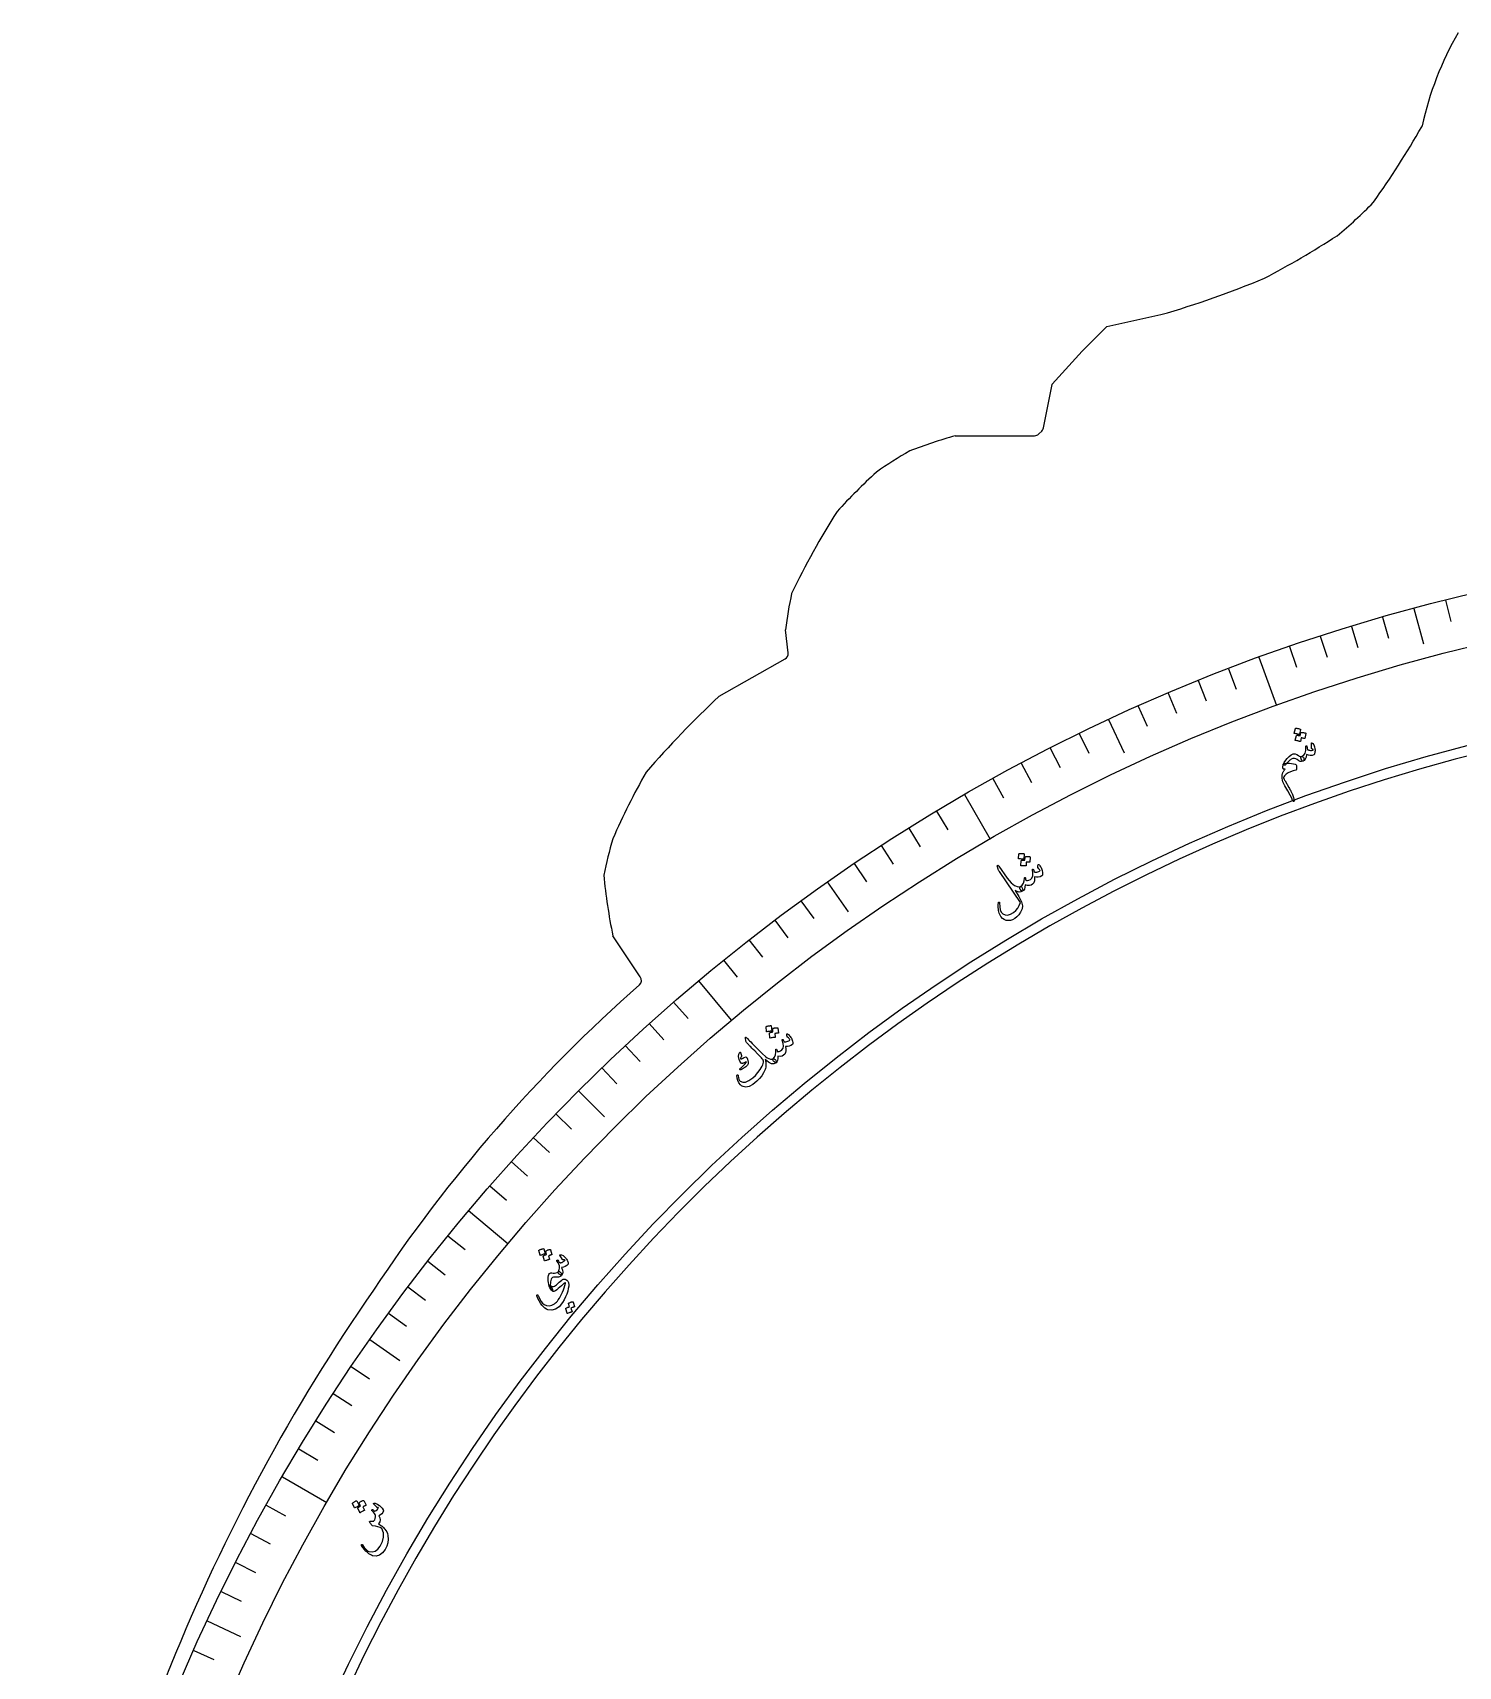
# Model space of a CAD drawing. Header units: millimetres. Extents: x -45 to 45, y -45 to 73.
# Drawn here: x -44.76 to -10.52, y 17.83 to 57.06 of the extents above; entities that cross this region are included whole.
import ezdxf

# ---------------------------------------------------------------- set-up
doc = ezdxf.new("R2010")
doc.units = ezdxf.units.MM
for name, color, linetype in [('CUT_INNER', 6, 'Continuous'), ('CUT_OUTER', 1, 'Continuous'), ('ENGRAVE', 7, 'Continuous'), ('ENGRAVE_FINE', 8, 'Continuous'), ('TEXT', 5, 'Continuous')]:
    doc.layers.add(name, color=color, linetype=linetype)

msp = doc.modelspace()

# ---------------------------------------------------------------- linework, layer by layer
at = {"layer": 'CUT_INNER'}
msp.add_arc((0.0002, -0.0001), 41, 92.34168, 48.51595, dxfattribs=at)
at = {"layer": 'CUT_OUTER'}
for points in [[(-11.3945, 54.8011), (-11.3889, 54.813), (-11.3844, 54.8254)], [(-12.5603, 52.9825), (-12.5519, 52.9925)], [(-18.9602, 50.002), (-18.9567, 50.003), (-17.6587, 50.2914)], [(-20.4801, 47.572), (-20.2709, 48.6159), (-20.2701, 48.6193)], [(-20.5903, 47.4259), (-20.5209, 47.4956)], [(-22.5994, 47.3816), (-22.5954, 47.3819), (-20.6966, 47.3819)], [(-26.6136, 42.1671), (-26.6752, 42.72), (-26.6754, 42.7235)], [(-28.277, 41.1222), (-28.2739, 41.1241), (-26.6889, 42.02)], [(-30.1647, 34.3829), (-30.8223, 35.3688), (-30.8243, 35.3723)]]:
    msp.add_lwpolyline(points, dxfattribs=at)
for centre, radius, start, end in [((-3.9315, 53.2221), 7.6234, 149.7493, 167.85941), ((-32.7276, 67.1785), 24.6638, 324.88797, 329.87767), ((-20.3683, 60.6338), 10.932, 309.40333, 315.58094), ((-24.9929, 69.9958), 21.2341, 297.53777, 302.99673), ((-23.6363, 71.1921), 21.7387, 285.96035, 292.90458), ((-4.8571, 35.3303), 20.3508, 133.86794, 139.23238), ((-20.6271, 47.6015), 0.15, 315.08856, 348.6719), ((-18.7001, 33.8438), 14.0882, 106.06802, 110.75048), ((-20.6966, 47.5319), 0.15, 270, 315.08856), ((-19.4362, 39.4548), 8.6783, 119.36328, 125.63248), ((-14.7225, 35.7919), 14.5011, 132.35372, 137.64083), ((-8.7953, 35.0299), 19.6955, 147.67169, 154.21656), ((-17.0846, 41.5753), 9.6593, 167.91963, 173.17331), ((-26.7627, 42.1505), 0.15, 299.47386, 6.35316), ((-11.0725, 22.8588), 25.0908, 133.28984, 139.05252), ((-15.8312, 31.2058), 16.3398, 150.29612, 156.57605), ((-22.1112, 35.0598), 9.1048, 163.13421, 168.80168), ((-17.7244, 38.0809), 13.377, 185.37429, 191.68198), ((-5.9613, 6.6445), 36.6833, 131.32304, 146.56046), ((-30.2895, 34.2996), 0.15, 315.00377, 33.70097), ((1.0122, 0.7165), 45.7824, 145.17883, 158.04393), ((-5.1282, 3.0435), 39.2175, 157.84273, 164.49435)]:
    msp.add_arc(centre, radius, start, end, dxfattribs=at)
at = {"layer": 'ENGRAVE'}
for points in [[(-11.5847, 43.2348), (-11.357, 42.3848)], [(-15.3088, 42.0606), (-14.8875, 40.9029)], [(-18.9164, 40.5663), (-18.5445, 39.7688)], [(-22.38, 38.7633), (-21.764, 37.6964)], [(-25.6733, 36.6652), (-25.1685, 35.9444)], [(-28.7712, 34.2881), (-27.9793, 33.3444)], [(-31.6501, 31.6501), (-31.0278, 31.0278)], [(-34.2881, 28.7712), (-33.3444, 27.9793)], [(-36.6652, 25.6733), (-35.9444, 25.1685)], [(-38.7633, 22.38), (-37.6964, 21.764)], [(-40.5663, 18.9164), (-39.7688, 18.5445)]]:
    msp.add_lwpolyline(points, dxfattribs=at)
for radius in [44.76, 43.528, 41.24]:
    msp.add_circle((0, 0), radius, dxfattribs=at)
at = {"layer": 'ENGRAVE_FINE'}
for points in [[(-10.8284, 43.4304), (-10.7007, 42.9181)], [(-13.0866, 42.8042), (-12.9322, 42.2993)], [(-12.3375, 43.0261), (-12.192, 42.5185)], [(-13.8316, 42.5693), (-13.6684, 42.0671)], [(-14.5724, 42.3214), (-14.4005, 41.8222)], [(-16.0405, 41.7871), (-15.8513, 41.2941)], [(-17.4891, 41.2018), (-17.2828, 40.7158)], [(-16.7674, 41.5007), (-16.5696, 41.0112)], [(-18.2055, 40.8903), (-17.9908, 40.4079)], [(-19.6215, 40.23), (-19.39, 39.7555)], [(-20.3206, 39.8815), (-20.0809, 39.411)], [(-21.0135, 39.5207), (-20.7657, 39.0545)], [(-21.7001, 39.148), (-21.4441, 38.6862)], [(-23.0531, 38.3668), (-22.7812, 37.9142)], [(-23.7192, 37.9586), (-23.4394, 37.5109)], [(-24.378, 37.5389), (-24.0905, 37.0961)], [(-25.0295, 37.1077), (-24.7342, 36.67)], [(-26.3093, 36.2116), (-25.9989, 35.7844)], [(-26.9372, 35.7469), (-26.6195, 35.3252)], [(-27.557, 35.2714), (-27.2319, 34.8553)], [(-28.1684, 34.7851), (-27.8361, 34.3747)], [(-29.3652, 33.7808), (-29.0188, 33.3823)], [(-29.9503, 33.2632), (-29.597, 32.8708)], [(-30.5262, 32.7354), (-30.1662, 32.3492)], [(-31.0929, 32.1976), (-30.7261, 31.8178)], [(-32.1976, 31.0929), (-31.8178, 30.7261)], [(-32.7354, 30.5262), (-32.3492, 30.1662)], [(-33.2632, 29.9503), (-32.8708, 29.597)], [(-33.7808, 29.3652), (-33.3823, 29.0188)], [(-34.7851, 28.1684), (-34.3747, 27.8361)], [(-35.2714, 27.557), (-34.8553, 27.2319)], [(-35.7469, 26.9372), (-35.3252, 26.6195)], [(-36.2116, 26.3093), (-35.7844, 25.9989)], [(-37.1077, 25.0295), (-36.67, 24.7342)], [(-37.5389, 24.378), (-37.0961, 24.0905)], [(-37.9586, 23.7192), (-37.5109, 23.4394)], [(-38.3668, 23.0531), (-37.9142, 22.7812)], [(-39.148, 21.7001), (-38.6862, 21.4441)], [(-39.5207, 21.0135), (-39.0545, 20.7657)], [(-39.8815, 20.3206), (-39.411, 20.0809)], [(-40.23, 19.6215), (-39.7555, 19.39)], [(-40.8903, 18.2055), (-40.4079, 17.9908)]]:
    msp.add_lwpolyline(points, dxfattribs=at)
at = {"layer": 'TEXT'}
for points in [[(-14.4313, 40.3496), (-14.4303, 40.3517), (-14.4285, 40.3534), (-14.4258, 40.3548), (-14.4222, 40.3557), (-14.4082, 40.3555), (-14.3944, 40.3548), (-14.3809, 40.3534), (-14.3676, 40.3514), (-14.3544, 40.3488), (-14.3412, 40.3454), (-14.3281, 40.3414), (-14.3149, 40.3366), (-14.3114, 40.3345), (-14.3091, 40.332), (-14.3081, 40.3293), (-14.3085, 40.3263), (-14.3351, 40.2107), (-14.3367, 40.2082), (-14.3394, 40.2071), (-14.3434, 40.2072), (-14.3485, 40.2087), (-14.3529, 40.2099), (-14.3598, 40.2117), (-14.3691, 40.2139), (-14.381, 40.2167), (-14.3954, 40.2199), (-14.4127, 40.2235), (-14.4328, 40.2275), (-14.4556, 40.2319), (-14.4588, 40.2328), (-14.4607, 40.2342), (-14.4614, 40.2361), (-14.4608, 40.2384)], [(-14.2989, 40.2515), (-14.2978, 40.2536), (-14.296, 40.2553), (-14.2933, 40.2567), (-14.2897, 40.2576), (-14.2758, 40.2574), (-14.262, 40.2566), (-14.2485, 40.2552), (-14.2353, 40.2531), (-14.2221, 40.2504), (-14.209, 40.2471), (-14.1959, 40.243), (-14.1828, 40.2382), (-14.1799, 40.2363), (-14.1781, 40.2339), (-14.1774, 40.2309), (-14.1776, 40.2274), (-14.2043, 40.1119), (-14.2055, 40.1101), (-14.2079, 40.1092), (-14.2116, 40.1093), (-14.2164, 40.1104), (-14.2196, 40.1112), (-14.2247, 40.1124), (-14.2315, 40.114), (-14.2402, 40.116), (-14.2506, 40.1183), (-14.2628, 40.1208), (-14.2768, 40.1236), (-14.2925, 40.1267), (-14.3114, 40.0417), (-14.3129, 40.0392), (-14.3157, 40.038), (-14.3196, 40.0382), (-14.3247, 40.0397), (-14.3291, 40.0409), (-14.336, 40.0427), (-14.3453, 40.0449), (-14.3571, 40.0477), (-14.3715, 40.0509), (-14.3887, 40.0545), (-14.4087, 40.0585), (-14.4315, 40.0629), (-14.4341, 40.0641), (-14.4357, 40.0656), (-14.4361, 40.0675), (-14.4355, 40.0699), (-14.4063, 40.181), (-14.4053, 40.1832), (-14.4035, 40.1849), (-14.4008, 40.1862), (-14.3972, 40.1871), (-14.3873, 40.187), (-14.3775, 40.1867), (-14.3676, 40.186), (-14.3577, 40.1852), (-14.3479, 40.1839), (-14.3382, 40.1822), (-14.3285, 40.18), (-14.319, 40.1773)], [(-14.4862, 39.7407), (-14.4619, 39.7441), (-14.4324, 39.7382), (-14.3977, 39.7233), (-14.3577, 39.6991), (-14.337, 39.6868), (-14.3189, 39.6785), (-14.3033, 39.6745), (-14.2902, 39.6745), (-14.2588, 39.6738), (-14.2383, 39.6589), (-14.2285, 39.6301), (-14.2296, 39.5873), (-14.2316, 39.5792), (-14.2357, 39.5725), (-14.2419, 39.5671), (-14.2501, 39.5631), (-14.2818, 39.5573), (-14.3154, 39.5619), (-14.3509, 39.577), (-14.3884, 39.6026), (-14.4211, 39.6229), (-14.4556, 39.631), (-14.4918, 39.6272), (-14.5298, 39.6113), (-14.5486, 39.6002), (-14.5665, 39.588), (-14.5836, 39.5747), (-14.5998, 39.5603), (-14.6151, 39.5448), (-14.6291, 39.5284), (-14.642, 39.511), (-14.6538, 39.4926), (-14.665, 39.4781), (-14.6766, 39.4693), (-14.6887, 39.4665), (-14.7011, 39.4694), (-14.7126, 39.4757), (-14.7202, 39.4822), (-14.7239, 39.489), (-14.7236, 39.4961), (-14.7197, 39.5058), (-14.7117, 39.5195), (-14.6998, 39.5371), (-14.6839, 39.5586), (-14.6286, 39.627), (-14.5771, 39.6801), (-14.5296, 39.718), (-14.4862, 39.7407)], [(-14.0471, 39.9999), (-14.0467, 40.0056), (-14.045, 40.009), (-14.042, 40.01), (-14.0376, 40.0088), (-14.0101, 39.9886), (-13.9881, 39.9571), (-13.9715, 39.9143), (-13.9604, 39.8601), (-13.9582, 39.8359), (-13.958, 39.8125), (-13.9596, 39.7901), (-13.963, 39.7685), (-13.9681, 39.7489), (-13.9737, 39.7337), (-13.9799, 39.7231), (-13.9866, 39.717), (-14.0285, 39.7034), (-14.0717, 39.7002), (-14.1161, 39.7073), (-14.1619, 39.7247), (-14.174, 39.6636), (-14.1921, 39.6164), (-14.2162, 39.5834), (-14.2464, 39.5644), (-14.2517, 39.5644), (-14.2577, 39.5677), (-14.2644, 39.5745), (-14.2718, 39.5847), (-14.2898, 39.6188), (-14.2982, 39.6454), (-14.2971, 39.6644), (-14.2865, 39.6759), (-14.2559, 39.6933), (-14.2305, 39.7131), (-14.2104, 39.7354), (-14.1954, 39.7603), (-14.1853, 39.7897), (-14.1794, 39.8257), (-14.1777, 39.8685), (-14.1803, 39.9179), (-14.1799, 39.9241), (-14.178, 39.9289), (-14.1744, 39.9323), (-14.1694, 39.9344), (-14.1637, 39.9347), (-14.1594, 39.9327), (-14.1565, 39.9282), (-14.155, 39.9213), (-14.1514, 39.8946), (-14.1474, 39.8734), (-14.1432, 39.8577), (-14.1386, 39.8476), (-14.1322, 39.8412), (-14.1218, 39.8357), (-14.1076, 39.831), (-14.0895, 39.8272), (-14.0686, 39.8253), (-14.0472, 39.8258), (-14.0253, 39.8287), (-14.0028, 39.8341), (-14.0027, 39.8341), (-14.0025, 39.8342), (-14.0021, 39.8343), (-14.0015, 39.8345), (-14.0011, 39.836), (-14.0018, 39.8383), (-14.0037, 39.8414), (-14.0067, 39.8453), (-14.0116, 39.8502), (-14.0189, 39.8563), (-14.0288, 39.8636), (-14.0413, 39.8722), (-14.0435, 39.8738), (-14.0451, 39.8761), (-14.0461, 39.8791), (-14.0464, 39.8829)], [(-14.7282, 39.396), (-14.7282, 39.4361), (-14.7267, 39.4668), (-14.7239, 39.4883), (-14.7196, 39.5004), (-14.7089, 39.5079), (-14.6885, 39.5134), (-14.6583, 39.5169), (-14.6186, 39.5182), (-14.572, 39.5169), (-14.5257, 39.5118), (-14.4797, 39.5031), (-14.434, 39.4908), (-14.4217, 39.4853), (-14.4129, 39.4768), (-14.4075, 39.4652), (-14.4055, 39.4507), (-14.4047, 39.4358), (-14.4042, 39.4225), (-14.4039, 39.4108), (-14.4039, 39.4009), (-14.4041, 39.3927), (-14.4042, 39.3864), (-14.4044, 39.382), (-14.4045, 39.3796), (-14.4061, 39.3681), (-14.4092, 39.3593), (-14.4139, 39.3533), (-14.4201, 39.3501), (-14.4859, 39.3325), (-14.5459, 39.3104), (-14.6, 39.284), (-14.6484, 39.2531), (-14.6735, 39.2335), (-14.6938, 39.2136), (-14.7092, 39.1934), (-14.7199, 39.1729), (-14.7192, 39.1698), (-14.7172, 39.1649), (-14.7141, 39.158), (-14.7096, 39.1493), (-14.704, 39.1386), (-14.6971, 39.1261), (-14.689, 39.1116), (-14.6796, 39.0952), (-14.5873, 38.9302), (-14.574, 38.9073), (-14.5618, 38.8858), (-14.5506, 38.8658), (-14.5403, 38.8473), (-14.5312, 38.8303), (-14.5232, 38.8149), (-14.5164, 38.8011), (-14.5109, 38.7888), (-14.4907, 38.7406), (-14.4756, 38.6955), (-14.4657, 38.6537), (-14.4609, 38.615), (-14.4618, 38.6073), (-14.4641, 38.6015), (-14.4677, 38.5974), (-14.4726, 38.5951), (-14.4802, 38.5952), (-14.4868, 38.6), (-14.4925, 38.6095), (-14.4971, 38.6239), (-14.5172, 38.6764), (-14.555, 38.7522), (-14.6105, 38.8515), (-14.6839, 38.974), (-14.7099, 39.023), (-14.7293, 39.0695), (-14.742, 39.1136), (-14.748, 39.1552), (-14.7489, 39.1747), (-14.7492, 39.1933), (-14.7487, 39.211), (-14.7475, 39.2279), (-14.7456, 39.2437), (-14.743, 39.2585), (-14.7397, 39.2723), (-14.7356, 39.2851), (-14.7301, 39.2974), (-14.7239, 39.3094), (-14.7171, 39.3212), (-14.7095, 39.3328), (-14.7013, 39.3441), (-14.6926, 39.3552), (-14.6834, 39.3662), (-14.6737, 39.377), (-14.6747, 39.3774), (-14.676, 39.3776), (-14.6776, 39.3777), (-14.6795, 39.3777), (-14.6817, 39.3776), (-14.6843, 39.3773), (-14.6871, 39.377), (-14.6902, 39.3765), (-14.6932, 39.3768), (-14.6962, 39.3769), (-14.6992, 39.377), (-14.7023, 39.3769), (-14.7054, 39.3768), (-14.7087, 39.3768), (-14.712, 39.3768), (-14.7155, 39.3769), (-14.7211, 39.3784), (-14.7251, 39.3821), (-14.7275, 39.388), (-14.7282, 39.396)], [(-21.0701, 37.3376), (-21.0695, 37.3399), (-21.0679, 37.3419), (-21.0655, 37.3436), (-21.0621, 37.3452), (-21.0483, 37.3474), (-21.0346, 37.349), (-21.021, 37.3499), (-21.0076, 37.3502), (-20.9941, 37.3498), (-20.9806, 37.3488), (-20.9669, 37.347), (-20.9532, 37.3445), (-20.9493, 37.3431), (-20.9466, 37.341), (-20.9452, 37.3385), (-20.945, 37.3355), (-20.9517, 37.217), (-20.9528, 37.2143), (-20.9554, 37.2127), (-20.9593, 37.2122), (-20.9646, 37.2128), (-20.9691, 37.2133), (-20.9762, 37.2138), (-20.9858, 37.2144), (-20.9979, 37.2151), (-21.0128, 37.2159), (-21.0304, 37.2165), (-21.0508, 37.217), (-21.0741, 37.2174), (-21.0774, 37.2178), (-21.0795, 37.2189), (-21.0805, 37.2206), (-21.0803, 37.223)], [(-20.9229, 37.2634), (-20.9222, 37.2657), (-20.9207, 37.2677), (-20.9182, 37.2694), (-20.9149, 37.2709), (-20.9011, 37.2731), (-20.8874, 37.2746), (-20.8739, 37.2755), (-20.8605, 37.2758), (-20.8471, 37.2754), (-20.8335, 37.2743), (-20.8199, 37.2724), (-20.8062, 37.2699), (-20.8031, 37.2686), (-20.8009, 37.2665), (-20.7996, 37.2637), (-20.7993, 37.2602), (-20.806, 37.1419), (-20.8069, 37.1399), (-20.8091, 37.1386), (-20.8127, 37.1381), (-20.8177, 37.1383), (-20.821, 37.1386), (-20.8262, 37.1389), (-20.8332, 37.1393), (-20.8421, 37.1398), (-20.8527, 37.1403), (-20.8652, 37.1407), (-20.8794, 37.1411), (-20.8955, 37.1415), (-20.8997, 37.0545), (-20.9008, 37.0518), (-20.9033, 37.0502), (-20.9072, 37.0497), (-20.9125, 37.0503), (-20.9171, 37.0507), (-20.9241, 37.0513), (-20.9337, 37.0519), (-20.9458, 37.0526), (-20.9606, 37.0534), (-20.9781, 37.054), (-20.9985, 37.0545), (-21.0217, 37.055), (-21.0245, 37.0557), (-21.0263, 37.057), (-21.027, 37.0588), (-21.0268, 37.0612), (-21.0169, 37.1757), (-21.0163, 37.178), (-21.0147, 37.18), (-21.0123, 37.1817), (-21.0089, 37.1832), (-20.9992, 37.1848), (-20.9894, 37.1861), (-20.9796, 37.1872), (-20.9697, 37.188), (-20.9598, 37.1885), (-20.9499, 37.1884), (-20.94, 37.1879), (-20.9302, 37.1869)], [(-21.3508, 36.7584), (-21.2594, 36.6478), (-21.1734, 36.5767), (-21.0928, 36.545), (-21.0174, 36.5528), (-21.0103, 36.5493), (-21.0024, 36.5386), (-20.9939, 36.5207), (-20.9846, 36.4957), (-20.9781, 36.4755), (-20.9754, 36.46), (-20.9765, 36.4491), (-20.9814, 36.4429), (-21.0234, 36.4263), (-21.0677, 36.4235), (-21.1143, 36.4345), (-21.1634, 36.4593), (-21.0698, 36.312), (-21.0106, 36.1889), (-20.9854, 36.0901), (-20.9943, 36.0156), (-21.0323, 35.9386), (-21.0741, 35.8748), (-21.1197, 35.824), (-21.1691, 35.7863), (-21.2239, 35.7577), (-21.2773, 35.7409), (-21.3291, 35.7357), (-21.3795, 35.7423), (-21.4262, 35.7605), (-21.467, 35.7904), (-21.5016, 35.8319), (-21.5303, 35.8852), (-21.5419, 35.9158), (-21.5516, 35.9476), (-21.5591, 35.9807), (-21.5647, 36.0149), (-21.5681, 36.0505), (-21.5693, 36.0873), (-21.5683, 36.1254), (-21.5651, 36.1649), (-21.564, 36.1696), (-21.562, 36.1737), (-21.5592, 36.177), (-21.5557, 36.1797), (-21.5523, 36.1812), (-21.5488, 36.1816), (-21.5452, 36.1808), (-21.5415, 36.179), (-21.5383, 36.176), (-21.5361, 36.1719), (-21.5349, 36.1665), (-21.5348, 36.16), (-21.5334, 36.07), (-21.52, 35.9968), (-21.4948, 35.9405), (-21.4578, 35.901), (-21.4028, 35.8743), (-21.342, 35.87), (-21.2756, 35.8879), (-21.2033, 35.9281), (-21.1462, 35.9755), (-21.0994, 36.032), (-21.0627, 36.0976), (-21.0361, 36.1725), (-21.5411, 36.914), (-21.5531, 36.9318), (-21.5625, 36.9473), (-21.5692, 36.9606), (-21.5732, 36.9716), (-21.5911, 37.0525), (-21.5861, 37.0632), (-21.5784, 37.0652), (-21.5679, 37.0586), (-21.5548, 37.0432)], [(-20.6124, 37.0826), (-20.6108, 37.0857), (-20.6076, 37.0868), (-20.6026, 37.0858), (-20.5959, 37.0827), (-20.5869, 37.0763), (-20.5769, 37.0655), (-20.5657, 37.0504), (-20.5536, 37.031), (-20.5406, 37.0084), (-20.5295, 36.9856), (-20.5203, 36.9625), (-20.5131, 36.9391), (-20.5032, 36.8911), (-20.501, 36.8539), (-20.5067, 36.8274), (-20.5203, 36.8115), (-20.5619, 36.7914), (-20.6051, 36.7811), (-20.6498, 36.7806), (-20.6962, 36.79), (-20.6938, 36.7355), (-20.7006, 36.6882), (-20.7166, 36.6479), (-20.7418, 36.6146), (-20.775, 36.5916), (-20.8154, 36.5804), (-20.863, 36.5809), (-20.918, 36.5931), (-20.9259, 36.5388), (-20.9392, 36.4956), (-20.9581, 36.4634), (-20.9825, 36.4422), (-20.9899, 36.4422), (-21.0005, 36.4486), (-21.0145, 36.4614), (-21.0319, 36.4807), (-21.046, 36.5013), (-21.0524, 36.5189), (-21.0509, 36.5335), (-21.0416, 36.5449), (-20.996, 36.587), (-20.9633, 36.6365), (-20.9435, 36.6936), (-20.9366, 36.7582), (-20.9363, 36.7617), (-20.9353, 36.7646), (-20.9339, 36.7669), (-20.9319, 36.7685), (-20.929, 36.7698), (-20.9261, 36.7703), (-20.9231, 36.7701), (-20.9201, 36.7691), (-20.9155, 36.7636), (-20.9121, 36.7517), (-20.9098, 36.7335), (-20.9086, 36.709), (-20.8876, 36.7016), (-20.8619, 36.7019), (-20.8313, 36.7101), (-20.7959, 36.7261), (-20.7589, 36.7586), (-20.7385, 36.8081), (-20.7344, 36.8745), (-20.7467, 36.9578), (-20.7474, 36.9621), (-20.7473, 36.9654), (-20.7462, 36.968), (-20.7444, 36.9697), (-20.741, 36.9712), (-20.7377, 36.972), (-20.7345, 36.9719), (-20.7314, 36.9709), (-20.7284, 36.9689), (-20.7259, 36.9665), (-20.724, 36.9638), (-20.7227, 36.9607), (-20.7071, 36.9061), (-20.687, 36.9017), (-20.665, 36.9003), (-20.6411, 36.9018), (-20.6152, 36.9063), (-20.5914, 36.913), (-20.5748, 36.9209), (-20.5654, 36.9298), (-20.5632, 36.9398), (-20.5669, 36.9511), (-20.5761, 36.965), (-20.5906, 36.9816), (-20.6106, 37.0007), (-20.6131, 37.008), (-20.6142, 37.024), (-20.614, 37.0489), (-20.6124, 37.0826)], [(-27.1418, 33.1869), (-27.1416, 33.1892), (-27.1404, 33.1915), (-27.1383, 33.1936), (-27.1352, 33.1957), (-27.122, 33.2002), (-27.1088, 33.2041), (-27.0955, 33.2074), (-27.0823, 33.21), (-27.069, 33.2119), (-27.0555, 33.2132), (-27.0417, 33.2138), (-27.0278, 33.2137), (-27.0237, 33.2129), (-27.0207, 33.2114), (-27.0189, 33.2091), (-27.0182, 33.2062), (-27.0045, 33.0883), (-27.0052, 33.0854), (-27.0074, 33.0834), (-27.0112, 33.0823), (-27.0165, 33.0819), (-27.0211, 33.0816), (-27.0281, 33.0809), (-27.0377, 33.0799), (-27.0498, 33.0785), (-27.0645, 33.0767), (-27.082, 33.0743), (-27.1022, 33.0713), (-27.1252, 33.0678), (-27.1285, 33.0676), (-27.1308, 33.0683), (-27.1321, 33.0698), (-27.1323, 33.0722)], [(-26.9841, 33.139), (-26.9838, 33.1413), (-26.9826, 33.1435), (-26.9805, 33.1457), (-26.9775, 33.1477), (-26.9643, 33.1522), (-26.9511, 33.1561), (-26.9379, 33.1592), (-26.9247, 33.1618), (-26.9114, 33.1637), (-26.8979, 33.1649), (-26.8842, 33.1654), (-26.8702, 33.1653), (-26.8669, 33.1645), (-26.8644, 33.1628), (-26.8627, 33.1603), (-26.8617, 33.1569), (-26.8481, 33.0391), (-26.8487, 33.037), (-26.8507, 33.0354), (-26.8541, 33.0343), (-26.8591, 33.0337), (-26.8623, 33.0333), (-26.8675, 33.0328), (-26.8745, 33.032), (-26.8833, 33.0309), (-26.8939, 33.0296), (-26.9063, 33.0279), (-26.9204, 33.0259), (-26.9362, 33.0235), (-26.9255, 32.937), (-26.9262, 32.9342), (-26.9284, 32.9322), (-26.9321, 32.931), (-26.9374, 32.9307), (-26.942, 32.9304), (-26.949, 32.9297), (-26.9586, 32.9287), (-26.9706, 32.9273), (-26.9853, 32.9255), (-27.0027, 32.9232), (-27.0229, 32.9202), (-27.0459, 32.9167), (-27.0487, 32.9169), (-27.0507, 32.9178), (-27.0517, 32.9195), (-27.0519, 32.9219), (-27.0617, 33.0365), (-27.0615, 33.0388), (-27.0603, 33.041), (-27.0582, 33.0432), (-27.0552, 33.0452), (-27.0458, 33.0485), (-27.0364, 33.0514), (-27.0269, 33.0542), (-27.0173, 33.0567), (-27.0076, 33.0588), (-26.9979, 33.0604), (-26.988, 33.0616), (-26.9782, 33.0623)], [(-26.6473, 33.0138), (-26.6463, 33.0172), (-26.6432, 33.0188), (-26.6381, 33.0187), (-26.631, 33.0168), (-26.621, 33.012), (-26.6093, 33.003), (-26.5958, 32.9901), (-26.5805, 32.973), (-26.5638, 32.9531), (-26.549, 32.9325), (-26.536, 32.9112), (-26.5248, 32.8894), (-26.5069, 32.8438), (-26.4984, 32.8075), (-26.4995, 32.7804), (-26.5101, 32.7625), (-26.5477, 32.7356), (-26.5885, 32.7181), (-26.6325, 32.7099), (-26.6798, 32.7112), (-26.6681, 32.658), (-26.6667, 32.6101), (-26.6756, 32.5677), (-26.6947, 32.5306), (-26.7235, 32.5023), (-26.7614, 32.4843), (-26.8084, 32.4767), (-26.8647, 32.4793), (-26.8632, 32.4245), (-26.8689, 32.3796), (-26.882, 32.3447), (-26.9025, 32.3197), (-26.9097, 32.3184), (-26.9213, 32.3228), (-26.9373, 32.3331), (-26.9576, 32.3491), (-26.9752, 32.367), (-26.9844, 32.3833), (-26.9855, 32.3978), (-26.9783, 32.4107), (-26.9405, 32.46), (-26.9167, 32.5144), (-26.907, 32.574), (-26.9112, 32.6388), (-26.9115, 32.6424), (-26.9111, 32.6454), (-26.91, 32.6478), (-26.9083, 32.6498), (-26.9057, 32.6515), (-26.9029, 32.6525), (-26.9, 32.6528), (-26.8968, 32.6524), (-26.8914, 32.6477), (-26.886, 32.6366), (-26.8806, 32.6191), (-26.8752, 32.5952), (-26.8533, 32.5914), (-26.828, 32.5962), (-26.7993, 32.6095), (-26.7671, 32.6313), (-26.7363, 32.6696), (-26.7245, 32.7218), (-26.7319, 32.7879), (-26.7583, 32.8679), (-26.7597, 32.872), (-26.7601, 32.8754), (-26.7595, 32.8781), (-26.758, 32.8801), (-26.7549, 32.8822), (-26.7518, 32.8834), (-26.7486, 32.8839), (-26.7454, 32.8835), (-26.7421, 32.882), (-26.7392, 32.88), (-26.7369, 32.8777), (-26.7351, 32.8749), (-26.7104, 32.8237), (-26.6899, 32.8229), (-26.6679, 32.8252), (-26.6446, 32.8308), (-26.6199, 32.8396), (-26.5976, 32.8504), (-26.5826, 32.8609), (-26.5748, 32.8713), (-26.5743, 32.8816), (-26.5799, 32.8921), (-26.5913, 32.9042), (-26.6085, 32.918), (-26.6315, 32.9335), (-26.6351, 32.9402), (-26.639, 32.9558), (-26.643, 32.9804), (-26.6473, 33.0138)], [(-27.6349, 32.9236), (-27.6354, 32.9345), (-27.6329, 32.9395), (-27.6275, 32.9386), (-27.6191, 32.9318), (-27.6121, 32.9249), (-27.6008, 32.9134), (-27.5851, 32.8973), (-27.565, 32.8766), (-27.5404, 32.8514), (-27.5114, 32.8218), (-27.4778, 32.7876), (-27.4397, 32.7489), (-27.3198, 32.6287), (-27.2261, 32.5377), (-27.1586, 32.4761), (-27.1172, 32.4439), (-27.0752, 32.4221), (-27.0379, 32.4094), (-27.0052, 32.4059), (-26.9772, 32.4115), (-26.9648, 32.415), (-26.9527, 32.4148), (-26.9409, 32.4109), (-26.9295, 32.4033), (-26.9191, 32.3933), (-26.9106, 32.3822), (-26.904, 32.37), (-26.8992, 32.3566), (-26.8964, 32.344), (-26.8959, 32.3337), (-26.8976, 32.3259), (-26.9015, 32.3205), (-26.9549, 32.2947), (-27.0168, 32.2993), (-27.0871, 32.3343), (-27.1659, 32.3997), (-27.1585, 32.3721), (-27.153, 32.3423), (-27.1494, 32.3102), (-27.1477, 32.2758), (-27.1485, 32.2437), (-27.152, 32.2137), (-27.158, 32.1858), (-27.1667, 32.16), (-27.2035, 32.083), (-27.2491, 32.0107), (-27.3033, 31.9429), (-27.3661, 31.8795), (-27.4608, 31.8032), (-27.5476, 31.7559), (-27.6266, 31.7378), (-27.6981, 31.7489), (-27.7161, 31.7573), (-27.7322, 31.7671), (-27.7464, 31.7781), (-27.7586, 31.7903), (-27.7946, 31.8417), (-27.8207, 31.896), (-27.8369, 31.9532), (-27.8431, 32.0135), (-27.8427, 32.0184), (-27.8415, 32.0227), (-27.8394, 32.0266), (-27.8363, 32.0299), (-27.8332, 32.0318), (-27.8298, 32.0324), (-27.8262, 32.0318), (-27.8223, 32.0298), (-27.8195, 32.0267), (-27.8172, 32.0225), (-27.8155, 32.0171), (-27.8143, 32.0106), (-27.8057, 31.9636), (-27.7948, 31.9264), (-27.7817, 31.899), (-27.7665, 31.8813), (-27.7063, 31.8547), (-27.6357, 31.859), (-27.5545, 31.894), (-27.4626, 31.9597), (-27.3993, 32.019), (-27.3405, 32.0862), (-27.2861, 32.1613), (-27.2362, 32.2442), (-27.2224, 32.2751), (-27.2135, 32.306), (-27.2093, 32.337), (-27.2098, 32.368), (-27.212, 32.3779), (-27.2173, 32.3897), (-27.2256, 32.4034), (-27.2371, 32.419), (-27.2581, 32.4439), (-27.295, 32.4838), (-27.348, 32.5386), (-27.4169, 32.6082), (-27.4532, 32.6446), (-27.4845, 32.6759), (-27.5108, 32.7023), (-27.5322, 32.7237), (-27.5488, 32.7402), (-27.5607, 32.752), (-27.5678, 32.7591), (-27.5701, 32.7614), (-27.5941, 32.7862), (-27.6117, 32.8082), (-27.6227, 32.8275), (-27.6274, 32.844)], [(-27.7755, 32.5772), (-27.7733, 32.5785), (-27.7711, 32.5792), (-27.7686, 32.5791), (-27.766, 32.5784), (-27.7642, 32.5771), (-27.7627, 32.5755), (-27.7613, 32.5736), (-27.76, 32.5713), (-27.736, 32.5001), (-27.734, 32.4925), (-27.7332, 32.4861), (-27.7336, 32.4808), (-27.7351, 32.4766), (-27.7448, 32.4622), (-27.7516, 32.4483), (-27.7555, 32.4349), (-27.7566, 32.4219), (-27.7548, 32.4171), (-27.7496, 32.4149), (-27.7409, 32.4152), (-27.7287, 32.418), (-27.7214, 32.4209), (-27.7141, 32.4241), (-27.7066, 32.4276), (-27.699, 32.4313), (-27.6913, 32.4354), (-27.6834, 32.4399), (-27.6753, 32.4447), (-27.667, 32.45), (-27.6324, 32.4612), (-27.6057, 32.4465), (-27.5869, 32.4058), (-27.5759, 32.3391), (-27.5757, 32.3167), (-27.5777, 32.2974), (-27.5819, 32.2811), (-27.5883, 32.268), (-27.5974, 32.2562), (-27.6121, 32.242), (-27.6321, 32.2256), (-27.6576, 32.2069), (-27.6708, 32.1975), (-27.6838, 32.1891), (-27.6964, 32.1817), (-27.7087, 32.1751), (-27.7205, 32.1692), (-27.7318, 32.1639), (-27.7424, 32.1591), (-27.7523, 32.1548), (-27.7594, 32.1534), (-27.7655, 32.1534), (-27.7705, 32.1551), (-27.7745, 32.1583), (-27.7773, 32.1627), (-27.7778, 32.1672), (-27.7761, 32.1716), (-27.7722, 32.1759), (-27.7591, 32.1889), (-27.7439, 32.2033), (-27.7268, 32.2193), (-27.7077, 32.2367), (-27.672, 32.2692), (-27.6452, 32.2959), (-27.6274, 32.3169), (-27.6186, 32.3321), (-27.618, 32.3347), (-27.6185, 32.337), (-27.62, 32.339), (-27.6226, 32.3408), (-27.6247, 32.3415), (-27.6275, 32.3414), (-27.6309, 32.3405), (-27.6349, 32.3389), (-27.6701, 32.321), (-27.6853, 32.314), (-27.6996, 32.3096), (-27.713, 32.3076), (-27.7254, 32.3082), (-27.7378, 32.3108), (-27.748, 32.3157), (-27.7561, 32.3229), (-27.7619, 32.3324), (-27.792, 32.4046), (-27.8042, 32.4695), (-27.7987, 32.527), (-27.7755, 32.5772)], [(-32.6014, 27.8119), (-32.6016, 27.8142), (-32.6008, 27.8167), (-32.5991, 27.8192), (-32.5965, 27.8217), (-32.5843, 27.8286), (-32.572, 27.8348), (-32.5596, 27.8403), (-32.547, 27.8452), (-32.5343, 27.8495), (-32.5212, 27.8531), (-32.5078, 27.8562), (-32.494, 27.8586), (-32.4898, 27.8585), (-32.4867, 27.8575), (-32.4845, 27.8556), (-32.4833, 27.8529), (-32.4488, 27.7393), (-32.4489, 27.7364), (-32.4508, 27.734), (-32.4543, 27.7322), (-32.4594, 27.7309), (-32.4639, 27.7298), (-32.4707, 27.7279), (-32.4799, 27.7252), (-32.4916, 27.7217), (-32.5057, 27.7173), (-32.5225, 27.7118), (-32.5419, 27.7053), (-32.5639, 27.6977), (-32.5671, 27.6969), (-32.5695, 27.6972), (-32.571, 27.6985), (-32.5716, 27.7008)], [(-32.4377, 27.7928), (-32.4379, 27.7951), (-32.4371, 27.7975), (-32.4354, 27.8), (-32.4328, 27.8026), (-32.4206, 27.8093), (-32.4083, 27.8155), (-32.3959, 27.821), (-32.3833, 27.8258), (-32.3706, 27.83), (-32.3575, 27.8336), (-32.3441, 27.8366), (-32.3304, 27.8389), (-32.327, 27.8387), (-32.3242, 27.8376), (-32.3221, 27.8354), (-32.3205, 27.8322), (-32.2862, 27.7188), (-32.2863, 27.7166), (-32.288, 27.7146), (-32.2912, 27.7129), (-32.2959, 27.7114), (-32.2991, 27.7105), (-32.3041, 27.709), (-32.3108, 27.707), (-32.3193, 27.7044), (-32.3295, 27.7012), (-32.3414, 27.6974), (-32.3549, 27.6929), (-32.37, 27.6877), (-32.3441, 27.6046), (-32.3442, 27.6016), (-32.346, 27.5992), (-32.3495, 27.5974), (-32.3547, 27.5962), (-32.3591, 27.5951), (-32.3659, 27.5932), (-32.3751, 27.5905), (-32.3867, 27.587), (-32.4009, 27.5826), (-32.4176, 27.5772), (-32.4369, 27.5707), (-32.4589, 27.5631), (-32.4617, 27.5628), (-32.4638, 27.5634), (-32.4651, 27.5649), (-32.4657, 27.5672), (-32.4958, 27.6782), (-32.496, 27.6805), (-32.4952, 27.6829), (-32.4935, 27.6854), (-32.4909, 27.688), (-32.4823, 27.6928), (-32.4736, 27.6974), (-32.4647, 27.7018), (-32.4557, 27.7059), (-32.4466, 27.7097), (-32.4373, 27.7131), (-32.4278, 27.716), (-32.4182, 27.7184)], [(-32.0941, 27.6999), (-32.0966, 27.705), (-32.0968, 27.7088), (-32.0947, 27.7112), (-32.0903, 27.7123), (-32.0564, 27.7085), (-32.0216, 27.6921), (-31.9859, 27.6632), (-31.9493, 27.6218), (-31.9354, 27.6018), (-31.9235, 27.5817), (-31.9137, 27.5615), (-31.906, 27.541), (-31.9007, 27.5215), (-31.898, 27.5055), (-31.898, 27.4933), (-31.9008, 27.4846), (-31.9304, 27.452), (-31.9663, 27.4277), (-32.0083, 27.4117), (-32.0566, 27.4041), (-32.0367, 27.345), (-32.029, 27.2951), (-32.0334, 27.2545), (-32.0502, 27.223), (-32.0547, 27.2203), (-32.0616, 27.2202), (-32.0708, 27.2227), (-32.0823, 27.2279), (-32.1149, 27.2486), (-32.1354, 27.2674), (-32.144, 27.2844), (-32.1405, 27.2996), (-32.1226, 27.33), (-32.1104, 27.3598), (-32.1041, 27.3892), (-32.1035, 27.4182), (-32.1093, 27.4487), (-32.1221, 27.483), (-32.142, 27.5209), (-32.1689, 27.5624), (-32.1716, 27.568), (-32.1722, 27.5731), (-32.1709, 27.5779), (-32.1675, 27.5822), (-32.1628, 27.5853), (-32.158, 27.5857), (-32.1533, 27.5833), (-32.1486, 27.578), (-32.1321, 27.5566), (-32.1181, 27.5402), (-32.1066, 27.5287), (-32.0976, 27.5222), (-32.0889, 27.5199), (-32.0772, 27.5202), (-32.0625, 27.5233), (-32.0449, 27.529), (-32.0259, 27.5377), (-32.0075, 27.5488), (-31.9899, 27.5623), (-31.9731, 27.5781), (-31.9731, 27.5782), (-31.9729, 27.5784), (-31.9726, 27.5787), (-31.9723, 27.5791), (-31.9726, 27.5806), (-31.9744, 27.5822), (-31.9775, 27.584), (-31.9821, 27.5859), (-31.9888, 27.5877), (-31.9982, 27.5893), (-32.0104, 27.5908), (-32.0255, 27.592), (-32.0282, 27.5923), (-32.0307, 27.5935), (-32.0331, 27.5956), (-32.0353, 27.5987)], [(-32.2018, 26.8485), (-32.2224, 26.8364), (-32.2416, 26.8307), (-32.2592, 26.8313), (-32.2754, 26.8384), (-32.2889, 26.8515), (-32.3017, 26.8726), (-32.3137, 26.9019), (-32.325, 26.9393), (-32.3291, 26.9557), (-32.3316, 26.9678), (-32.3324, 26.9755), (-32.3314, 26.9788), (-32.3297, 26.9784), (-32.327, 26.9759), (-32.3234, 26.9714), (-32.319, 26.965), (-32.3073, 26.9521), (-32.292, 26.9454), (-32.2731, 26.9449), (-32.2505, 26.9504), (-32.2275, 26.9601), (-32.2046, 26.973), (-32.1818, 26.9891), (-32.159, 27.0085), (-32.1147, 27.0492), (-32.0789, 27.0806), (-32.0515, 27.1027), (-32.0326, 27.1155), (-32.0178, 27.122), (-32.0027, 27.1253), (-31.9874, 27.1253), (-31.9718, 27.1221), (-31.9638, 27.1193), (-31.9562, 27.116), (-31.949, 27.1123), (-31.9422, 27.1082), (-31.9357, 27.1035), (-31.9294, 27.0983), (-31.9233, 27.0926), (-31.9175, 27.0864), (-31.9075, 27.0743), (-31.8991, 27.0613), (-31.8922, 27.0476), (-31.8868, 27.033), (-31.883, 27.0003), (-31.8854, 26.9568), (-31.8941, 26.9026), (-31.909, 26.8375), (-31.9303, 26.7674), (-31.9583, 26.6982), (-31.993, 26.6298), (-32.0343, 26.5622), (-32.1142, 26.4628), (-32.1992, 26.401), (-32.2894, 26.3768), (-32.3851, 26.3903), (-32.4199, 26.4065), (-32.4558, 26.4307), (-32.4926, 26.4631), (-32.5304, 26.5037), (-32.5663, 26.5508), (-32.5983, 26.6038), (-32.6264, 26.6624), (-32.6506, 26.7269), (-32.6511, 26.7317), (-32.6508, 26.736), (-32.6496, 26.7398), (-32.6475, 26.7431), (-32.6444, 26.7461), (-32.641, 26.748), (-32.6372, 26.7487), (-32.6331, 26.7483), (-32.629, 26.7456), (-32.6242, 26.7389), (-32.6188, 26.728), (-32.6127, 26.7129), (-32.5821, 26.6452), (-32.5483, 26.5895), (-32.5112, 26.5459), (-32.4709, 26.5142), (-32.4145, 26.4909), (-32.3547, 26.4869), (-32.2915, 26.502), (-32.2248, 26.5362), (-32.2014, 26.5542), (-32.1791, 26.5751), (-32.1577, 26.5989), (-32.1373, 26.6256), (-32.108, 26.6704), (-32.0809, 26.7169), (-32.0561, 26.765), (-32.0336, 26.8149), (-32.0131, 26.8665), (-31.9945, 26.9201), (-31.9778, 26.9754), (-31.963, 27.0327), (-31.9626, 27.0332), (-31.9624, 27.0339), (-31.9623, 27.0347), (-31.9623, 27.0355), (-31.9635, 27.0367), (-31.966, 27.0373), (-31.9696, 27.0376), (-31.9746, 27.0374), (-31.9842, 27.0325), (-32.002, 27.0187), (-32.0279, 26.996), (-32.0619, 26.9644), (-32.0995, 26.9297), (-32.1354, 26.8988), (-32.1695, 26.8718), (-32.2018, 26.8485)], [(-32.1396, 27.3006), (-32.1244, 27.3096), (-32.1104, 27.3116), (-32.0976, 27.3066), (-32.086, 27.2946), (-32.0663, 27.2664), (-32.0537, 27.2453), (-32.048, 27.2311), (-32.0493, 27.224), (-32.062, 27.2116), (-32.0762, 27.2004), (-32.0919, 27.1906), (-32.1091, 27.182), (-32.1277, 27.1755), (-32.1497, 27.1717), (-32.1749, 27.1707), (-32.2033, 27.1724), (-32.231, 27.1738), (-32.2539, 27.1717), (-32.2719, 27.1662), (-32.285, 27.1572), (-32.2945, 27.1432), (-32.3034, 27.1225), (-32.3117, 27.0951), (-32.3194, 27.061), (-32.3245, 27.0272), (-32.3262, 27), (-32.3243, 26.9792), (-32.319, 26.965), (-32.2989, 26.9329), (-32.2841, 26.9035), (-32.2745, 26.8768), (-32.2702, 26.8528), (-32.2704, 26.8455), (-32.2717, 26.8413), (-32.2741, 26.8401), (-32.2776, 26.8419), (-32.2986, 26.8603), (-32.3178, 26.8856), (-32.3353, 26.918), (-32.3509, 26.9575), (-32.3637, 27.0006), (-32.3724, 27.0442), (-32.3772, 27.0881), (-32.378, 27.1324), (-32.3755, 27.174), (-32.3694, 27.2092), (-32.3596, 27.238), (-32.3462, 27.2602), (-32.3337, 27.27), (-32.3146, 27.2753), (-32.2889, 27.2761), (-32.2567, 27.2725), (-32.2234, 27.2697), (-32.1928, 27.2735), (-32.1649, 27.2838), (-32.1396, 27.3006)], [(-31.8937, 26.5378), (-31.8939, 26.5401), (-31.8932, 26.5425), (-31.8916, 26.5449), (-31.8891, 26.5475), (-31.8772, 26.5541), (-31.8653, 26.5601), (-31.8532, 26.5655), (-31.8409, 26.5703), (-31.8285, 26.5745), (-31.8157, 26.578), (-31.8025, 26.5809), (-31.789, 26.5832), (-31.7856, 26.583), (-31.7828, 26.5819), (-31.7807, 26.5797), (-31.7791, 26.5766), (-31.7419, 26.4651), (-31.742, 26.4629), (-31.7436, 26.461), (-31.7467, 26.4593), (-31.7513, 26.4579), (-31.755, 26.4573), (-31.7605, 26.4559), (-31.7678, 26.4537), (-31.777, 26.4507), (-31.788, 26.447), (-31.8012, 26.4425), (-31.8164, 26.4371), (-31.8337, 26.4309), (-31.8051, 26.3437), (-31.8047, 26.3405), (-31.8061, 26.3379), (-31.8093, 26.336), (-31.8143, 26.3347), (-31.8186, 26.3336), (-31.8253, 26.3317), (-31.8343, 26.329), (-31.8457, 26.3256), (-31.8595, 26.3213), (-31.8759, 26.3159), (-31.8948, 26.3096), (-31.9163, 26.3021), (-31.9191, 26.3018), (-31.9212, 26.3024), (-31.9225, 26.3039), (-31.9232, 26.3062), (-31.9571, 26.416), (-31.9573, 26.4183), (-31.9567, 26.4207), (-31.9551, 26.4231), (-31.9525, 26.4257), (-31.9429, 26.4317), (-31.933, 26.4371), (-31.9229, 26.4419), (-31.9125, 26.4461), (-31.902, 26.4498), (-31.8913, 26.4529), (-31.8806, 26.4555), (-31.8697, 26.4575)], [(-37.08, 21.7371), (-37.0806, 21.7394), (-37.0802, 21.7419), (-37.079, 21.7446), (-37.0768, 21.7477), (-37.066, 21.7566), (-37.0549, 21.7648), (-37.0437, 21.7725), (-37.0322, 21.7796), (-37.0203, 21.786), (-37.0081, 21.7919), (-36.9954, 21.7973), (-36.9822, 21.8021), (-36.9781, 21.8028), (-36.9748, 21.8024), (-36.9723, 21.8009), (-36.9707, 21.7984), (-36.9169, 21.6925), (-36.9166, 21.6895), (-36.9179, 21.6869), (-36.9211, 21.6845), (-36.926, 21.6823), (-36.9301, 21.6804), (-36.9365, 21.6773), (-36.9452, 21.673), (-36.956, 21.6675), (-36.9692, 21.6606), (-36.9848, 21.6523), (-37.0027, 21.6424), (-37.0231, 21.6311), (-37.0262, 21.6297), (-37.0285, 21.6296), (-37.0302, 21.6306), (-37.0313, 21.6327)], [(-36.9153, 21.7472), (-36.9159, 21.7494), (-36.9155, 21.752), (-36.9143, 21.7547), (-36.9122, 21.7577), (-36.9013, 21.7665), (-36.8902, 21.7748), (-36.879, 21.7824), (-36.8675, 21.7894), (-36.8557, 21.7958), (-36.8434, 21.8016), (-36.8307, 21.807), (-36.8176, 21.8117), (-36.8142, 21.8121), (-36.8112, 21.8114), (-36.8087, 21.8097), (-36.8067, 21.8068), (-36.7531, 21.7009), (-36.7528, 21.6988), (-36.7542, 21.6966), (-36.757, 21.6943), (-36.7614, 21.692), (-36.7644, 21.6905), (-36.769, 21.6882), (-36.7753, 21.685), (-36.7832, 21.6809), (-36.7927, 21.676), (-36.8038, 21.6701), (-36.8163, 21.6632), (-36.8303, 21.6555), (-36.7903, 21.578), (-36.7899, 21.5751), (-36.7913, 21.5725), (-36.7944, 21.5701), (-36.7993, 21.5679), (-36.8034, 21.566), (-36.8098, 21.5629), (-36.8184, 21.5587), (-36.8293, 21.5532), (-36.8424, 21.5463), (-36.858, 21.538), (-36.8759, 21.5282), (-36.8962, 21.5169), (-36.899, 21.5161), (-36.9011, 21.5163), (-36.9027, 21.5175), (-36.9037, 21.5197), (-36.9526, 21.6238), (-36.9532, 21.6261), (-36.9529, 21.6286), (-36.9516, 21.6314), (-36.9495, 21.6343), (-36.9419, 21.6406), (-36.9341, 21.6467), (-36.9261, 21.6526), (-36.9179, 21.6583), (-36.9096, 21.6637), (-36.901, 21.6686), (-36.8922, 21.6732), (-36.8831, 21.6773)], [(-36.5657, 21.7178), (-36.5694, 21.7228), (-36.5714, 21.7274), (-36.5717, 21.7318), (-36.5702, 21.7359), (-36.5668, 21.7404), (-36.5627, 21.7434), (-36.5579, 21.7451), (-36.5524, 21.7453), (-36.5344, 21.7434), (-36.5141, 21.7376), (-36.4915, 21.7279), (-36.4667, 21.7143), (-36.4284, 21.6882), (-36.3951, 21.6583), (-36.3667, 21.6246), (-36.3432, 21.5872), (-36.3386, 21.5765), (-36.3362, 21.5662), (-36.3359, 21.5565), (-36.3378, 21.5473), (-36.3524, 21.5186), (-36.3749, 21.4918), (-36.4053, 21.4667), (-36.4436, 21.4433), (-36.4211, 21.3915), (-36.4148, 21.3422), (-36.4247, 21.2954), (-36.4509, 21.2511), (-36.4278, 21.2357), (-36.4059, 21.2202), (-36.3854, 21.2045), (-36.3661, 21.1888), (-36.348, 21.1729), (-36.3309, 21.1567), (-36.3148, 21.1403), (-36.2997, 21.1237), (-36.2743, 21.0905), (-36.2541, 21.0541), (-36.2393, 21.0144), (-36.2298, 20.9714), (-36.2235, 20.8803), (-36.2324, 20.7931), (-36.2563, 20.7095), (-36.2954, 20.6296), (-36.3566, 20.5494), (-36.4268, 20.4982), (-36.506, 20.476), (-36.5943, 20.4828), (-36.622, 20.4925), (-36.6523, 20.5085), (-36.6851, 20.5308), (-36.7203, 20.5594), (-36.7571, 20.5941), (-36.793, 20.6343), (-36.8282, 20.6799), (-36.8625, 20.731), (-36.8644, 20.7346), (-36.8652, 20.7382), (-36.865, 20.7417), (-36.8636, 20.7452), (-36.8615, 20.7482), (-36.859, 20.7505), (-36.8563, 20.7521), (-36.8532, 20.7529), (-36.8495, 20.7525), (-36.8462, 20.7512), (-36.8432, 20.749), (-36.8406, 20.7458), (-36.7941, 20.6793), (-36.7527, 20.6301), (-36.7166, 20.5982), (-36.6857, 20.5835), (-36.6039, 20.5754), (-36.5308, 20.5938), (-36.4663, 20.6386), (-36.4102, 20.7099), (-36.3551, 20.8227), (-36.3301, 20.9307), (-36.3351, 21.0341), (-36.3704, 21.133), (-36.4162, 21.1593), (-36.4688, 21.1799), (-36.5281, 21.1947), (-36.5942, 21.2036), (-36.6012, 21.204), (-36.6069, 21.2053), (-36.6113, 21.2076), (-36.6144, 21.2108), (-36.6235, 21.2243), (-36.6321, 21.237), (-36.64, 21.249), (-36.6473, 21.2603), (-36.6538, 21.2708), (-36.6594, 21.2803), (-36.6642, 21.289), (-36.668, 21.2967), (-36.6693, 21.3006), (-36.6689, 21.3037), (-36.6668, 21.3061), (-36.6632, 21.3077), (-36.6608, 21.3082), (-36.6572, 21.3088), (-36.6524, 21.3094), (-36.6465, 21.3102), (-36.6394, 21.3108), (-36.6314, 21.3113), (-36.6223, 21.3115), (-36.6122, 21.3116), (-36.5924, 21.3121), (-36.5775, 21.3135), (-36.5674, 21.3158), (-36.5621, 21.319), (-36.5424, 21.3471), (-36.5301, 21.3796), (-36.5254, 21.4166), (-36.5281, 21.4579), (-36.5352, 21.4765), (-36.5508, 21.4999), (-36.575, 21.5282), (-36.6077, 21.5614), (-36.6108, 21.5646), (-36.6129, 21.5682), (-36.6138, 21.5725), (-36.6137, 21.5772), (-36.613, 21.5813), (-36.6115, 21.5847), (-36.6093, 21.5875), (-36.6063, 21.5897), (-36.5967, 21.5899), (-36.5824, 21.5837), (-36.5635, 21.5711), (-36.5399, 21.5521), (-36.5123, 21.5667), (-36.4886, 21.5858), (-36.4688, 21.6092), (-36.4529, 21.6371), (-36.4614, 21.6416), (-36.4687, 21.6445), (-36.475, 21.6458), (-36.48, 21.6455), (-36.4851, 21.6447), (-36.4895, 21.645), (-36.4933, 21.6464), (-36.4963, 21.649)]]:
    msp.add_lwpolyline(points, close=True, dxfattribs=at)

doc.saveas('drawing.dxf')
